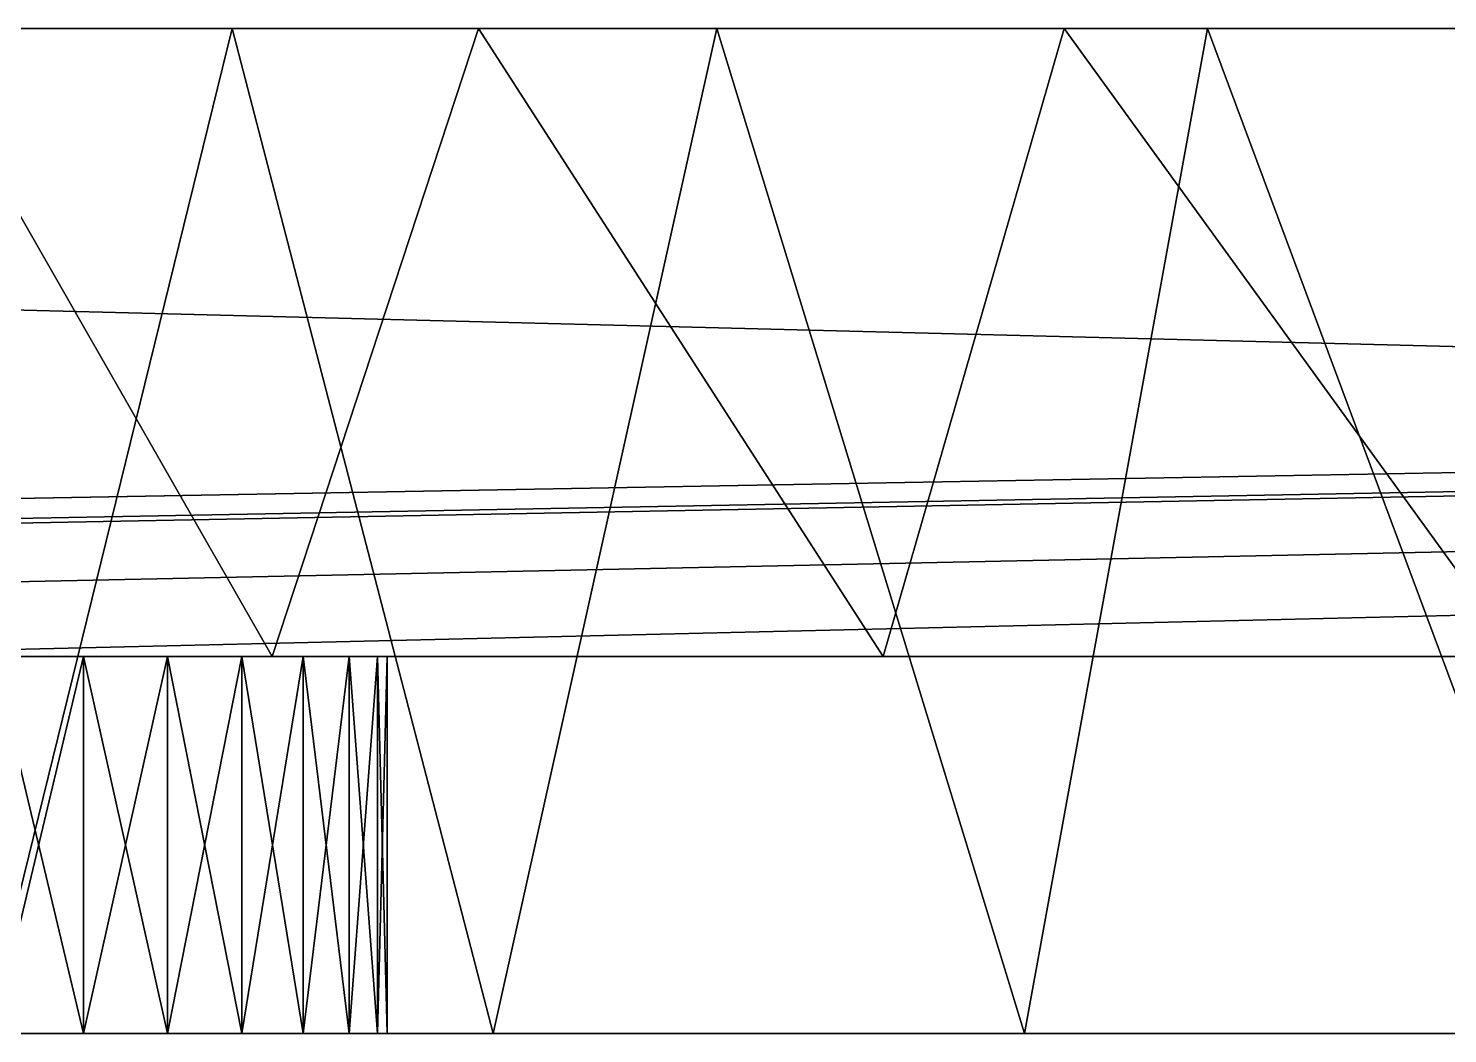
# Model space of a CAD drawing. Header units: millimetres. Extents: x -79 to 79, y 0 to 4.
# Drawn here: x -34.68 to -29.03, y 0 to 4 of the extents above; entities that cross this region are included whole.
import ezdxf

# ---------------------------------------------------------------- set-up
doc = ezdxf.new("R2010")
doc.units = ezdxf.units.MM
doc.header["$LTSCALE"] = 57.942387
for name, color, linetype in [('1', 7, 'CONTINUOUS'), ('14', 7, 'CONTINUOUS'), ('141', 7, 'CONTINUOUS'), ('146', 7, 'CONTINUOUS'), ('151', 7, 'CONTINUOUS'), ('154', 7, 'CONTINUOUS'), ('155', 7, 'CONTINUOUS'), ('171', 7, 'CONTINUOUS'), ('172', 7, 'CONTINUOUS'), ('2', 7, 'CONTINUOUS'), ('5', 7, 'CONTINUOUS')]:
    doc.layers.add(name, color=color, linetype=linetype)

msp = doc.modelspace()

# ---------------------------------------------------------------- linework, layer by layer
at = {"layer": '1', "color": 7, "linetype": 'CONTINUOUS'}
for points in [[(-6.4491, 0, 38.5), (6.4491, 0, 38.5), (-79, 0, 42.5), (-6.4491, 0, 38.5)], [(6.4491, 0, 38.5), (20.3188, 0, 38.1743), (-79, 0, 42.5), (6.4491, 0, 38.5)], [(-6.6276, 0, 38.3427), (-6.4491, 0, 38.5), (-79, 0, 42.5), (-6.6276, 0, 38.3427)], [(-6.7639, 0, 38.1477), (-6.6276, 0, 38.3427), (-79, 0, 42.5), (-6.7639, 0, 38.1477)], [(-6.8503, 0, 37.926), (-6.7639, 0, 38.1477), (-79, 0, 42.5), (-6.8503, 0, 37.926)], [(-6.8819, 0, 37.69), (-6.8503, 0, 37.926), (-79, 0, 42.5), (-6.8819, 0, 37.69)], [(-20.5786, 0, 38.5), (-6.8819, 0, 37.69), (-79, 0, 42.5), (-20.5786, 0, 38.5)], [(20.5786, 0, 38.5), (21.8478, 0, 38.5), (-79, 0, 42.5), (20.5786, 0, 38.5)], [(21.8478, 0, 38.5), (35.6625, 0, 38.1477), (-79, 0, 42.5), (21.8478, 0, 38.5)], [(20.432, 0, 38.3515), (20.5786, 0, 38.5), (-79, 0, 42.5), (20.432, 0, 38.3515)], [(20.3188, 0, 38.1743), (20.432, 0, 38.3515), (-79, 0, 42.5), (20.3188, 0, 38.1743)], [(-35.9773, 0, 38.5), (-22.1076, 0, 38.1743), (-79, 0, 42.5), (-35.9773, 0, 38.5)], [(35.9773, 0, 38.5), (48.8756, 0, 38.5), (-79, 0, 42.5), (35.9773, 0, 38.5)], [(48.8756, 0, 38.5), (62.7452, 0, 38.1743), (-79, 0, 42.5), (48.8756, 0, 38.5)], [(35.7988, 0, 38.3427), (35.9773, 0, 38.5), (-79, 0, 42.5), (35.7988, 0, 38.3427)], [(35.6625, 0, 38.1477), (35.7988, 0, 38.3427), (-79, 0, 42.5), (35.6625, 0, 38.1477)], [(63.005, 0, 38.5), (64.2742, 0, 38.5), (-79, 0, 42.5), (63.005, 0, 38.5)], [(-79, 0, 42.5), (64.2742, 0, 38.5), (79, 0, 42.5), (-79, 0, 42.5)], [(62.8585, 0, 38.3515), (63.005, 0, 38.5), (-79, 0, 42.5), (62.8585, 0, 38.3515)], [(62.7452, 0, 38.1743), (62.8585, 0, 38.3515), (-79, 0, 42.5), (62.7452, 0, 38.1743)], [(-21.8478, 0, 38.5), (-20.5786, 0, 38.5), (-79, 0, 42.5), (-21.8478, 0, 38.5)], [(-21.9944, 0, 38.3515), (-21.8478, 0, 38.5), (-79, 0, 42.5), (-21.9944, 0, 38.3515)], [(-22.1076, 0, 38.1743), (-21.9944, 0, 38.3515), (-79, 0, 42.5), (-22.1076, 0, 38.1743)], [(-35.9773, 0, 38.5), (-35.7988, 0, 38.3427), (-22.1076, 0, 38.1743), (-35.9773, 0, 38.5)], [(-35.7988, 0, 38.3427), (-35.6625, 0, 38.1477), (-22.1076, 0, 38.1743), (-35.7988, 0, 38.3427)], [(-35.6625, 0, 38.1477), (-35.5761, 0, 37.926), (-28.0942, 0, 25.9183), (-35.6625, 0, 38.1477)], [(-22.1076, 0, 38.1743), (-35.6625, 0, 38.1477), (-27.9896, 0, 26.4104), (-22.1076, 0, 38.1743)], [(-27.9896, 0, 26.4104), (-35.6625, 0, 38.1477), (-28.0733, 0, 26.171), (-27.9896, 0, 26.4104)], [(-28.0733, 0, 26.171), (-35.6625, 0, 38.1477), (-28.0942, 0, 25.9183), (-28.0733, 0, 26.171)], [(-35.5445, 0, 37.69), (-28.0942, 0, -16.5082), (-35.5761, 0, 37.926), (-35.5445, 0, 37.69)], [(-35.5761, 0, 37.926), (-28.0942, 0, -16.5082), (-28.0942, 0, 16.5082), (-35.5761, 0, 37.926)], [(-35.5761, 0, 37.926), (-28.0942, 0, 16.5082), (-28.0942, 0, 25.9183), (-35.5761, 0, 37.926)], [(-28.0942, 0, -16.5082), (-35.5445, 0, 37.69), (-33.2884, 0, 20.3644), (-28.0942, 0, -16.5082)], [(-33.2884, 0, 20.3644), (-35.5445, 0, 37.69), (-33.4015, 0, 20.7121), (-33.2884, 0, 20.3644)], [(-33.4015, 0, 20.7121), (-35.5445, 0, 37.69), (-33.5844, 0, 21.0287), (-33.4015, 0, 20.7121)], [(-33.5844, 0, 21.0287), (-35.5445, 0, 37.69), (-33.8291, 0, 21.3004), (-33.5844, 0, 21.0287)], [(-33.8291, 0, 21.3004), (-35.5445, 0, 37.69), (-34.1248, 0, 21.5153), (-33.8291, 0, 21.3004)], [(-34.1248, 0, 21.5153), (-35.5445, 0, 37.69), (-34.4589, 0, 21.6642), (-34.1248, 0, 21.5153)], [(-34.4589, 0, 21.6642), (-35.5445, 0, 37.69), (-34.8169, 0, 21.7404), (-34.4589, 0, 21.6642)], [(-32.8292, 0, -57.0477), (-34.8169, 0, -21.7404), (-34.8509, 0, -56.9873), (-32.8292, 0, -57.0477)], [(-34.8169, 0, -18.2596), (-34.4589, 0, -18.3358), (-34.8169, 0, 18.2596), (-34.8169, 0, -18.2596)], [(-34.8169, 0, 18.2596), (-34.4589, 0, -18.3358), (-34.4589, 0, 18.3358), (-34.8169, 0, 18.2596)], [(-34.4589, 0, -21.6642), (-34.8169, 0, -21.7404), (-32.8292, 0, -57.0477), (-34.4589, 0, -21.6642)], [(-34.4589, 0, -18.3358), (-34.1248, 0, -18.4847), (-34.4589, 0, 18.3358), (-34.4589, 0, -18.3358)], [(-34.4589, 0, 18.3358), (-34.1248, 0, -18.4847), (-34.1248, 0, 18.4847), (-34.4589, 0, 18.3358)], [(-34.1248, 0, -21.5153), (-34.4589, 0, -21.6642), (-32.8292, 0, -57.0477), (-34.1248, 0, -21.5153)], [(-34.1248, 0, -18.4847), (-33.8291, 0, -18.6996), (-34.1248, 0, 18.4847), (-34.1248, 0, -18.4847)], [(-34.1248, 0, 18.4847), (-33.8291, 0, -18.6996), (-33.8291, 0, 18.6996), (-34.1248, 0, 18.4847)], [(-33.8291, 0, -21.3004), (-34.1248, 0, -21.5153), (-32.8292, 0, -57.0477), (-33.8291, 0, -21.3004)], [(-33.8291, 0, -18.6996), (-33.5844, 0, -18.9713), (-33.8291, 0, 18.6996), (-33.8291, 0, -18.6996)], [(-33.8291, 0, 18.6996), (-33.5844, 0, -18.9713), (-33.5844, 0, 18.9713), (-33.8291, 0, 18.6996)], [(-33.5844, 0, -21.0287), (-33.8291, 0, -21.3004), (-32.8292, 0, -57.0477), (-33.5844, 0, -21.0287)], [(-33.5844, 0, -18.9713), (-33.4015, 0, -19.2879), (-33.5844, 0, 18.9713), (-33.5844, 0, -18.9713)], [(-33.5844, 0, 18.9713), (-33.4015, 0, -19.2879), (-33.4015, 0, 19.2879), (-33.5844, 0, 18.9713)], [(-33.4015, 0, -20.7121), (-33.5844, 0, -21.0287), (-32.8292, 0, -57.0477), (-33.4015, 0, -20.7121)], [(-33.4015, 0, -19.2879), (-33.2884, 0, -19.6356), (-33.4015, 0, 19.2879), (-33.4015, 0, -19.2879)], [(-33.4015, 0, 19.2879), (-33.2884, 0, -19.6356), (-33.2884, 0, 19.6356), (-33.4015, 0, 19.2879)], [(-33.2884, 0, -20.3644), (-33.4015, 0, -20.7121), (-32.8292, 0, -57.0477), (-33.2884, 0, -20.3644)], [(-28.0942, 0, -25.9183), (-28.0942, 0, -16.5082), (-33.2884, 0, 20.3644), (-28.0942, 0, -25.9183)], [(-33.25, 0, 20), (-28.0942, 0, -25.9183), (-33.2884, 0, 20.3644), (-33.25, 0, 20)], [(-33.2884, 0, -19.6356), (-33.25, 0, -20), (-33.2884, 0, 19.6356), (-33.2884, 0, -19.6356)], [(-33.25, 0, -20), (-33.2884, 0, -20.3644), (-32.8292, 0, -57.0477), (-33.25, 0, -20)], [(-33.25, 0, -20), (-33.25, 0, 20), (-33.2884, 0, 19.6356), (-33.25, 0, -20)], [(-28.0942, 0, -25.9183), (-33.25, 0, 20), (-28.4953, 0, -57.1633), (-28.0942, 0, -25.9183)], [(-33.25, 0, 20), (-33.25, 0, -20), (-32.8292, 0, -57.0477), (-33.25, 0, 20)], [(-28.4953, 0, -57.1633), (-33.25, 0, 20), (-30.7146, 0, -57.1068), (-28.4953, 0, -57.1633)], [(-30.7146, 0, -57.1068), (-33.25, 0, 20), (-32.8292, 0, -57.0477), (-30.7146, 0, -57.1068)]]:
    msp.add_3dface(points, dxfattribs=at)
at = {"layer": '14', "color": 7, "linetype": 'CONTINUOUS'}
for points in [[(-33.8667, 4, -57.0173), (-34.8509, 0, -56.9873), (-35.7707, 4, -56.9581), (-33.8667, 4, -57.0173)], [(-32.8292, 0, -57.0477), (-34.8509, 0, -56.9873), (-33.8667, 4, -57.0173), (-32.8292, 0, -57.0477)], [(-31.9383, 4, -57.0732), (-32.8292, 0, -57.0477), (-33.8667, 4, -57.0173), (-31.9383, 4, -57.0732)], [(-30.7146, 0, -57.1068), (-32.8292, 0, -57.0477), (-31.9383, 4, -57.0732), (-30.7146, 0, -57.1068)], [(-29.9868, 4, -57.1258), (-30.7146, 0, -57.1068), (-31.9383, 4, -57.0732), (-29.9868, 4, -57.1258)], [(-28.4953, 0, -57.1633), (-30.7146, 0, -57.1068), (-29.9868, 4, -57.1258), (-28.4953, 0, -57.1633)], [(-28.0138, 4, -57.1751), (-28.4953, 0, -57.1633), (-29.9868, 4, -57.1258), (-28.0138, 4, -57.1751)]]:
    msp.add_3dface(points, dxfattribs=at)
at = {"layer": '141', "color": 7, "linetype": 'CONTINUOUS'}
for points in [[(-79, 4, 42.5), (79, 4, 42.5), (-70, 4, 38.5), (-79, 4, 42.5)], [(-70, 4, 38.5), (79, 4, 42.5), (70, 4, 38.5), (-70, 4, 38.5)], [(-33.8667, 4, -57.0173), (-35.7707, 4, -56.9581), (-35.1374, 4, -52.9765), (-33.8667, 4, -57.0173)], [(-32.8871, 4, -53.0446), (-33.8667, 4, -57.0173), (-35.1374, 4, -52.9765), (-32.8871, 4, -53.0446)], [(-31.9383, 4, -57.0732), (-33.8667, 4, -57.0173), (-32.8871, 4, -53.0446), (-31.9383, 4, -57.0732)], [(-30.5561, 4, -53.1097), (-31.9383, 4, -57.0732), (-32.8871, 4, -53.0446), (-30.5561, 4, -53.1097)], [(-29.9868, 4, -57.1258), (-31.9383, 4, -57.0732), (-30.5561, 4, -53.1097), (-29.9868, 4, -57.1258)], [(-28.1293, 4, -53.171), (-29.9868, 4, -57.1258), (-30.5561, 4, -53.1097), (-28.1293, 4, -53.171)], [(-28.0138, 4, -57.1751), (-29.9868, 4, -57.1258), (-28.1293, 4, -53.171), (-28.0138, 4, -57.1751)]]:
    msp.add_3dface(points, dxfattribs=at)
at = {"layer": '146', "color": 7, "linetype": 'CONTINUOUS'}
for points in [[(-64.2742, 1.5, 38.5), (-70, 1.5, 38.5), (70, 4, 38.5), (-64.2742, 1.5, 38.5)], [(-70, 1.5, 38.5), (-70, 4, 38.5), (70, 4, 38.5), (-70, 1.5, 38.5)], [(-63.005, 1.5, 38.5), (-64.2742, 1.5, 38.5), (70, 4, 38.5), (-63.005, 1.5, 38.5)], [(-48.8756, 1.5, 38.5), (-63.005, 1.5, 38.5), (70, 4, 38.5), (-48.8756, 1.5, 38.5)], [(-35.9773, 1.5, 38.5), (-48.8756, 1.5, 38.5), (70, 4, 38.5), (-35.9773, 1.5, 38.5)], [(-21.8478, 1.5, 38.5), (-35.9773, 1.5, 38.5), (70, 4, 38.5), (-21.8478, 1.5, 38.5)]]:
    msp.add_3dface(points, dxfattribs=at)
at = {"layer": '151', "color": 7, "linetype": 'CONTINUOUS'}
for points in [[(-36.0416, 1.5, -52.9479), (-33.7083, 1.5, -53.0206), (-35.1374, 4, -52.9765), (-36.0416, 1.5, -52.9479)], [(-33.7083, 1.5, -53.0206), (-32.8871, 4, -53.0446), (-35.1374, 4, -52.9765), (-33.7083, 1.5, -53.0206)], [(-33.7083, 1.5, -53.0206), (-31.2765, 1.5, -53.09), (-32.8871, 4, -53.0446), (-33.7083, 1.5, -53.0206)], [(-31.2765, 1.5, -53.09), (-30.5561, 4, -53.1097), (-32.8871, 4, -53.0446), (-31.2765, 1.5, -53.09)], [(-31.2765, 1.5, -53.09), (-28.7464, 1.5, -53.1562), (-30.5561, 4, -53.1097), (-31.2765, 1.5, -53.09)], [(-28.7464, 1.5, -53.1562), (-28.1293, 4, -53.171), (-30.5561, 4, -53.1097), (-28.7464, 1.5, -53.1562)]]:
    msp.add_3dface(points, dxfattribs=at)
at = {"layer": '154', "color": 7, "linetype": 'CONTINUOUS'}
for points in [[(-34.4589, 0, -18.3358), (-34.8169, 0, -18.2596), (-34.4589, 1.5, -18.3358), (-34.4589, 0, -18.3358)], [(-34.8169, 0, -18.2596), (-34.8169, 1.5, -18.2596), (-34.4589, 1.5, -18.3358), (-34.8169, 0, -18.2596)], [(-34.1248, 0, -18.4847), (-34.4589, 0, -18.3358), (-34.1248, 1.5, -18.4847), (-34.1248, 0, -18.4847)], [(-34.4589, 0, -18.3358), (-34.4589, 1.5, -18.3358), (-34.1248, 1.5, -18.4847), (-34.4589, 0, -18.3358)], [(-33.8291, 0, -18.6996), (-34.1248, 0, -18.4847), (-33.8291, 1.5, -18.6996), (-33.8291, 0, -18.6996)], [(-34.1248, 0, -18.4847), (-34.1248, 1.5, -18.4847), (-33.8291, 1.5, -18.6996), (-34.1248, 0, -18.4847)], [(-33.5844, 0, -18.9713), (-33.8291, 0, -18.6996), (-33.5844, 1.5, -18.9713), (-33.5844, 0, -18.9713)], [(-33.8291, 0, -18.6996), (-33.8291, 1.5, -18.6996), (-33.5844, 1.5, -18.9713), (-33.8291, 0, -18.6996)], [(-33.4015, 0, -19.2879), (-33.5844, 0, -18.9713), (-33.4015, 1.5, -19.2879), (-33.4015, 0, -19.2879)], [(-33.5844, 0, -18.9713), (-33.5844, 1.5, -18.9713), (-33.4015, 1.5, -19.2879), (-33.5844, 0, -18.9713)], [(-33.2884, 0, -19.6356), (-33.4015, 0, -19.2879), (-33.2884, 1.5, -19.6356), (-33.2884, 0, -19.6356)], [(-33.4015, 0, -19.2879), (-33.4015, 1.5, -19.2879), (-33.2884, 1.5, -19.6356), (-33.4015, 0, -19.2879)], [(-33.25, 0, -20), (-33.2884, 0, -19.6356), (-33.25, 1.5, -20), (-33.25, 0, -20)], [(-33.25, 1.5, -20), (-33.2884, 0, -19.6356), (-33.2884, 1.5, -19.6356), (-33.25, 1.5, -20)]]:
    msp.add_3dface(points, dxfattribs=at)
at = {"layer": '155', "color": 7, "linetype": 'CONTINUOUS'}
for points in [[(-34.8169, 0, -21.7404), (-34.4589, 0, -21.6642), (-34.8169, 1.5, -21.7404), (-34.8169, 0, -21.7404)], [(-34.4589, 0, -21.6642), (-34.4589, 1.5, -21.6642), (-34.8169, 1.5, -21.7404), (-34.4589, 0, -21.6642)], [(-34.4589, 0, -21.6642), (-34.1248, 0, -21.5153), (-34.4589, 1.5, -21.6642), (-34.4589, 0, -21.6642)], [(-34.1248, 0, -21.5153), (-34.1248, 1.5, -21.5153), (-34.4589, 1.5, -21.6642), (-34.1248, 0, -21.5153)], [(-34.1248, 0, -21.5153), (-33.8291, 0, -21.3004), (-34.1248, 1.5, -21.5153), (-34.1248, 0, -21.5153)], [(-33.8291, 0, -21.3004), (-33.8291, 1.5, -21.3004), (-34.1248, 1.5, -21.5153), (-33.8291, 0, -21.3004)], [(-33.8291, 0, -21.3004), (-33.5844, 0, -21.0287), (-33.8291, 1.5, -21.3004), (-33.8291, 0, -21.3004)], [(-33.5844, 0, -21.0287), (-33.5844, 1.5, -21.0287), (-33.8291, 1.5, -21.3004), (-33.5844, 0, -21.0287)], [(-33.5844, 0, -21.0287), (-33.4015, 0, -20.7121), (-33.5844, 1.5, -21.0287), (-33.5844, 0, -21.0287)], [(-33.4015, 0, -20.7121), (-33.4015, 1.5, -20.7121), (-33.5844, 1.5, -21.0287), (-33.4015, 0, -20.7121)], [(-33.4015, 0, -20.7121), (-33.2884, 0, -20.3644), (-33.4015, 1.5, -20.7121), (-33.4015, 0, -20.7121)], [(-33.2884, 0, -20.3644), (-33.2884, 1.5, -20.3644), (-33.4015, 1.5, -20.7121), (-33.2884, 0, -20.3644)], [(-33.2884, 0, -20.3644), (-33.25, 0, -20), (-33.2884, 1.5, -20.3644), (-33.2884, 0, -20.3644)], [(-33.25, 0, -20), (-33.25, 1.5, -20), (-33.2884, 1.5, -20.3644), (-33.25, 0, -20)]]:
    msp.add_3dface(points, dxfattribs=at)
at = {"layer": '171', "color": 7, "linetype": 'CONTINUOUS'}
for points in [[(-34.4589, 0, 21.6642), (-34.8169, 0, 21.7404), (-34.4589, 1.5, 21.6642), (-34.4589, 0, 21.6642)], [(-34.8169, 0, 21.7404), (-34.8169, 1.5, 21.7404), (-34.4589, 1.5, 21.6642), (-34.8169, 0, 21.7404)], [(-34.1248, 0, 21.5153), (-34.4589, 0, 21.6642), (-34.1248, 1.5, 21.5153), (-34.1248, 0, 21.5153)], [(-34.4589, 0, 21.6642), (-34.4589, 1.5, 21.6642), (-34.1248, 1.5, 21.5153), (-34.4589, 0, 21.6642)], [(-33.8291, 0, 21.3004), (-34.1248, 0, 21.5153), (-33.8291, 1.5, 21.3004), (-33.8291, 0, 21.3004)], [(-34.1248, 0, 21.5153), (-34.1248, 1.5, 21.5153), (-33.8291, 1.5, 21.3004), (-34.1248, 0, 21.5153)], [(-33.5844, 0, 21.0287), (-33.8291, 0, 21.3004), (-33.5844, 1.5, 21.0287), (-33.5844, 0, 21.0287)], [(-33.8291, 0, 21.3004), (-33.8291, 1.5, 21.3004), (-33.5844, 1.5, 21.0287), (-33.8291, 0, 21.3004)], [(-33.4015, 0, 20.7121), (-33.5844, 0, 21.0287), (-33.4015, 1.5, 20.7121), (-33.4015, 0, 20.7121)], [(-33.5844, 0, 21.0287), (-33.5844, 1.5, 21.0287), (-33.4015, 1.5, 20.7121), (-33.5844, 0, 21.0287)], [(-33.2884, 0, 20.3644), (-33.4015, 0, 20.7121), (-33.2884, 1.5, 20.3644), (-33.2884, 0, 20.3644)], [(-33.4015, 0, 20.7121), (-33.4015, 1.5, 20.7121), (-33.2884, 1.5, 20.3644), (-33.4015, 0, 20.7121)], [(-33.25, 0, 20), (-33.2884, 0, 20.3644), (-33.25, 1.5, 20), (-33.25, 0, 20)], [(-33.25, 1.5, 20), (-33.2884, 0, 20.3644), (-33.2884, 1.5, 20.3644), (-33.25, 1.5, 20)]]:
    msp.add_3dface(points, dxfattribs=at)
at = {"layer": '172', "color": 7, "linetype": 'CONTINUOUS'}
for points in [[(-34.8169, 0, 18.2596), (-34.4589, 0, 18.3358), (-34.8169, 1.5, 18.2596), (-34.8169, 0, 18.2596)], [(-34.4589, 0, 18.3358), (-34.4589, 1.5, 18.3358), (-34.8169, 1.5, 18.2596), (-34.4589, 0, 18.3358)], [(-34.4589, 0, 18.3358), (-34.1248, 0, 18.4847), (-34.4589, 1.5, 18.3358), (-34.4589, 0, 18.3358)], [(-34.1248, 0, 18.4847), (-34.1248, 1.5, 18.4847), (-34.4589, 1.5, 18.3358), (-34.1248, 0, 18.4847)], [(-34.1248, 0, 18.4847), (-33.8291, 0, 18.6996), (-34.1248, 1.5, 18.4847), (-34.1248, 0, 18.4847)], [(-33.8291, 0, 18.6996), (-33.8291, 1.5, 18.6996), (-34.1248, 1.5, 18.4847), (-33.8291, 0, 18.6996)], [(-33.8291, 0, 18.6996), (-33.5844, 0, 18.9713), (-33.8291, 1.5, 18.6996), (-33.8291, 0, 18.6996)], [(-33.5844, 0, 18.9713), (-33.5844, 1.5, 18.9713), (-33.8291, 1.5, 18.6996), (-33.5844, 0, 18.9713)], [(-33.5844, 0, 18.9713), (-33.4015, 0, 19.2879), (-33.5844, 1.5, 18.9713), (-33.5844, 0, 18.9713)], [(-33.4015, 0, 19.2879), (-33.4015, 1.5, 19.2879), (-33.5844, 1.5, 18.9713), (-33.4015, 0, 19.2879)], [(-33.4015, 0, 19.2879), (-33.2884, 0, 19.6356), (-33.4015, 1.5, 19.2879), (-33.4015, 0, 19.2879)], [(-33.2884, 0, 19.6356), (-33.2884, 1.5, 19.6356), (-33.4015, 1.5, 19.2879), (-33.2884, 0, 19.6356)], [(-33.2884, 0, 19.6356), (-33.25, 0, 20), (-33.2884, 1.5, 19.6356), (-33.2884, 0, 19.6356)], [(-33.25, 0, 20), (-33.25, 1.5, 20), (-33.2884, 1.5, 19.6356), (-33.25, 0, 20)]]:
    msp.add_3dface(points, dxfattribs=at)
at = {"layer": '2', "color": 7, "linetype": 'CONTINUOUS'}
for points in [[(-36.0416, 1.5, -52.9479), (-35.5663, 1.5, -47.3842), (-33.7083, 1.5, -53.0206), (-36.0416, 1.5, -52.9479)], [(-35.9773, 1.5, 38.5), (-21.8478, 1.5, 38.5), (-35.7988, 1.5, 38.3427), (-35.9773, 1.5, 38.5)], [(-35.7988, 1.5, 38.3427), (-21.8478, 1.5, 38.5), (-35.6625, 1.5, 38.1477), (-35.7988, 1.5, 38.3427)], [(-35.6625, 1.5, 38.1477), (-21.8478, 1.5, 38.5), (-35.5761, 1.5, 37.926), (-35.6625, 1.5, 38.1477)], [(-35.5761, 1.5, 37.926), (-21.8478, 1.5, 38.5), (-35.5445, 1.5, 37.69), (-35.5761, 1.5, 37.926)], [(-35.5663, 1.5, -47.3842), (-35.5455, 1.5, -47.1315), (-33.7083, 1.5, -53.0206), (-35.5663, 1.5, -47.3842)], [(-34.1248, 1.5, -21.5153), (-33.8291, 1.5, -21.3004), (-35.5455, 1.5, -47.1315), (-34.1248, 1.5, -21.5153)], [(-35.5455, 1.5, -47.1315), (-33.8291, 1.5, -21.3004), (-33.7083, 1.5, -53.0206), (-35.5455, 1.5, -47.1315)], [(-34.4589, 1.5, -21.6642), (-34.1248, 1.5, -21.5153), (-35.5455, 1.5, -47.1315), (-34.4589, 1.5, -21.6642)], [(-34.8169, 1.5, -21.7404), (-34.4589, 1.5, -21.6642), (-35.5455, 1.5, -47.1315), (-34.8169, 1.5, -21.7404)], [(-21.9944, 1.5, 38.3515), (-35.5411, 1.5, 21.6642), (-35.5445, 1.5, 37.69), (-21.9944, 1.5, 38.3515)], [(-21.8478, 1.5, 38.5), (-21.9944, 1.5, 38.3515), (-35.5445, 1.5, 37.69), (-21.8478, 1.5, 38.5)], [(-35.1831, 1.5, 21.7404), (-35.5411, 1.5, 21.6642), (-21.9944, 1.5, 38.3515), (-35.1831, 1.5, 21.7404)], [(-34.8169, 1.5, 21.7404), (-35.1831, 1.5, 21.7404), (-21.9944, 1.5, 38.3515), (-34.8169, 1.5, 21.7404)], [(-34.4589, 1.5, -18.3358), (-34.8169, 1.5, -18.2596), (-34.4589, 1.5, 18.3358), (-34.4589, 1.5, -18.3358)], [(-34.4589, 1.5, 18.3358), (-34.8169, 1.5, -18.2596), (-34.8169, 1.5, 18.2596), (-34.4589, 1.5, 18.3358)], [(-34.4589, 1.5, 21.6642), (-34.8169, 1.5, 21.7404), (-21.9944, 1.5, 38.3515), (-34.4589, 1.5, 21.6642)], [(-34.1248, 1.5, -18.4847), (-34.4589, 1.5, -18.3358), (-34.1248, 1.5, 18.4847), (-34.1248, 1.5, -18.4847)], [(-34.1248, 1.5, 18.4847), (-34.4589, 1.5, -18.3358), (-34.4589, 1.5, 18.3358), (-34.1248, 1.5, 18.4847)], [(-34.1248, 1.5, 21.5153), (-34.4589, 1.5, 21.6642), (-21.9944, 1.5, 38.3515), (-34.1248, 1.5, 21.5153)], [(-33.8291, 1.5, -18.6996), (-34.1248, 1.5, -18.4847), (-33.8291, 1.5, 18.6996), (-33.8291, 1.5, -18.6996)], [(-33.8291, 1.5, 18.6996), (-34.1248, 1.5, -18.4847), (-34.1248, 1.5, 18.4847), (-33.8291, 1.5, 18.6996)], [(-33.8291, 1.5, 21.3004), (-34.1248, 1.5, 21.5153), (-21.9944, 1.5, 38.3515), (-33.8291, 1.5, 21.3004)], [(-33.8291, 1.5, -21.3004), (-33.5844, 1.5, -21.0287), (-33.7083, 1.5, -53.0206), (-33.8291, 1.5, -21.3004)], [(-33.5844, 1.5, -18.9713), (-33.8291, 1.5, -18.6996), (-33.5844, 1.5, 18.9713), (-33.5844, 1.5, -18.9713)], [(-33.5844, 1.5, 18.9713), (-33.8291, 1.5, -18.6996), (-33.8291, 1.5, 18.6996), (-33.5844, 1.5, 18.9713)], [(-33.5844, 1.5, 21.0287), (-33.8291, 1.5, 21.3004), (-21.9944, 1.5, 38.3515), (-33.5844, 1.5, 21.0287)], [(-33.2884, 1.5, -20.3644), (-33.25, 1.5, -20), (-33.7083, 1.5, -53.0206), (-33.2884, 1.5, -20.3644)], [(-33.7083, 1.5, -53.0206), (-33.25, 1.5, -20), (-31.2765, 1.5, -53.09), (-33.7083, 1.5, -53.0206)], [(-33.4015, 1.5, -20.7121), (-33.2884, 1.5, -20.3644), (-33.7083, 1.5, -53.0206), (-33.4015, 1.5, -20.7121)], [(-33.5844, 1.5, -21.0287), (-33.4015, 1.5, -20.7121), (-33.7083, 1.5, -53.0206), (-33.5844, 1.5, -21.0287)], [(-33.4015, 1.5, -19.2879), (-33.5844, 1.5, -18.9713), (-33.4015, 1.5, 19.2879), (-33.4015, 1.5, -19.2879)], [(-33.4015, 1.5, 19.2879), (-33.5844, 1.5, -18.9713), (-33.5844, 1.5, 18.9713), (-33.4015, 1.5, 19.2879)], [(-33.4015, 1.5, 20.7121), (-33.5844, 1.5, 21.0287), (-21.9944, 1.5, 38.3515), (-33.4015, 1.5, 20.7121)], [(-33.2884, 1.5, -19.6356), (-33.4015, 1.5, -19.2879), (-33.2884, 1.5, 19.6356), (-33.2884, 1.5, -19.6356)], [(-33.2884, 1.5, 19.6356), (-33.4015, 1.5, -19.2879), (-33.4015, 1.5, 19.2879), (-33.2884, 1.5, 19.6356)], [(-33.2884, 1.5, 20.3644), (-33.4015, 1.5, 20.7121), (-22.1076, 1.5, 38.1743), (-33.2884, 1.5, 20.3644)], [(-22.1076, 1.5, 38.1743), (-33.4015, 1.5, 20.7121), (-21.9944, 1.5, 38.3515), (-22.1076, 1.5, 38.1743)], [(-33.25, 1.5, -20), (-33.2884, 1.5, -19.6356), (-33.25, 1.5, 20), (-33.25, 1.5, -20)], [(-33.25, 1.5, 20), (-33.2884, 1.5, -19.6356), (-33.2884, 1.5, 19.6356), (-33.25, 1.5, 20)], [(-33.25, 1.5, 20), (-33.2884, 1.5, 20.3644), (-22.1076, 1.5, 38.1743), (-33.25, 1.5, 20)], [(-33.25, 1.5, -20), (-33.25, 1.5, 20), (-28.0733, 1.5, 26.171), (-33.25, 1.5, -20)], [(-28.0942, 1.5, 25.9183), (-33.25, 1.5, -20), (-28.0733, 1.5, 26.171), (-28.0942, 1.5, 25.9183)], [(-33.25, 1.5, -20), (-28.0942, 1.5, 25.9183), (-31.2765, 1.5, -53.09), (-33.25, 1.5, -20)], [(-28.0733, 1.5, 26.171), (-33.25, 1.5, 20), (-27.9896, 1.5, 26.4104), (-28.0733, 1.5, 26.171)], [(-27.9896, 1.5, 26.4104), (-33.25, 1.5, 20), (-22.1076, 1.5, 38.1743), (-27.9896, 1.5, 26.4104)], [(-31.2765, 1.5, -53.09), (-28.0942, 1.5, 25.9183), (-28.7464, 1.5, -53.1562), (-31.2765, 1.5, -53.09)]]:
    msp.add_3dface(points, dxfattribs=at)
at = {"layer": '5', "color": 7, "linetype": 'CONTINUOUS'}
for points in [[(-79, 0, 42.5), (79, 0, 42.5), (-79, 4, 42.5), (-79, 0, 42.5)], [(-79, 4, 42.5), (79, 0, 42.5), (79, 4, 42.5), (-79, 4, 42.5)]]:
    msp.add_3dface(points, dxfattribs=at)

doc.saveas('drawing.dxf')
